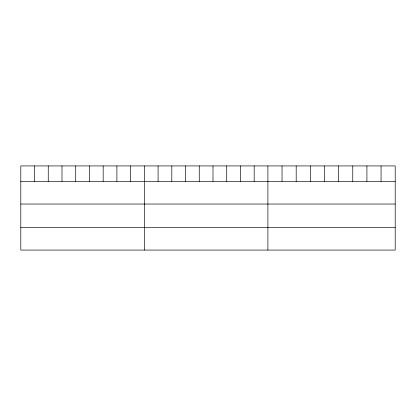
<?xml version="1.0" encoding="UTF-8"?>
<svg xmlns="http://www.w3.org/2000/svg" width="416" height="416" viewBox="0 0 416 416"><rect width="100%" height="100%" fill="white"/><g stroke="black" fill="none" stroke-linecap="round" stroke-linejoin="round"><path stroke-width="0.62" d="M395.2 181.36L395.2 250.073L20.8 250.073L20.8 165.927L395.2 165.927L395.2 181.36L20.8 181.36M20.8 204.032L395.2 204.032M20.8 227.396L395.2 227.396M381.056 165.927L381.056 181.36M366.912 165.927L366.912 181.36M352.768 165.927L352.768 181.36M338.624 165.927L338.624 181.36M324.48 165.927L324.48 181.36M310.336 165.927L310.336 181.36M296.192 165.927L296.192 181.36M282.048 165.927L282.048 181.36M267.904 165.927L267.904 250.073M254.176 165.927L254.176 181.36M240.448 165.927L240.448 181.36M226.72 165.927L226.72 181.36M212.992 165.927L212.992 181.36M199.264 165.927L199.264 181.36M185.536 165.927L185.536 181.36M171.808 165.927L171.808 181.36M158.08 165.927L158.08 181.36M144.352 165.927L144.352 250.073M130.624 165.927L130.624 181.36M116.896 165.927L116.896 181.36M103.168 165.927L103.168 181.36M89.44 165.927L89.44 181.36M75.712 165.927L75.712 181.36M61.984 165.927L61.984 181.36M48.256 165.927L48.256 181.36M34.528 165.927L34.528 181.36"/></g></svg>
